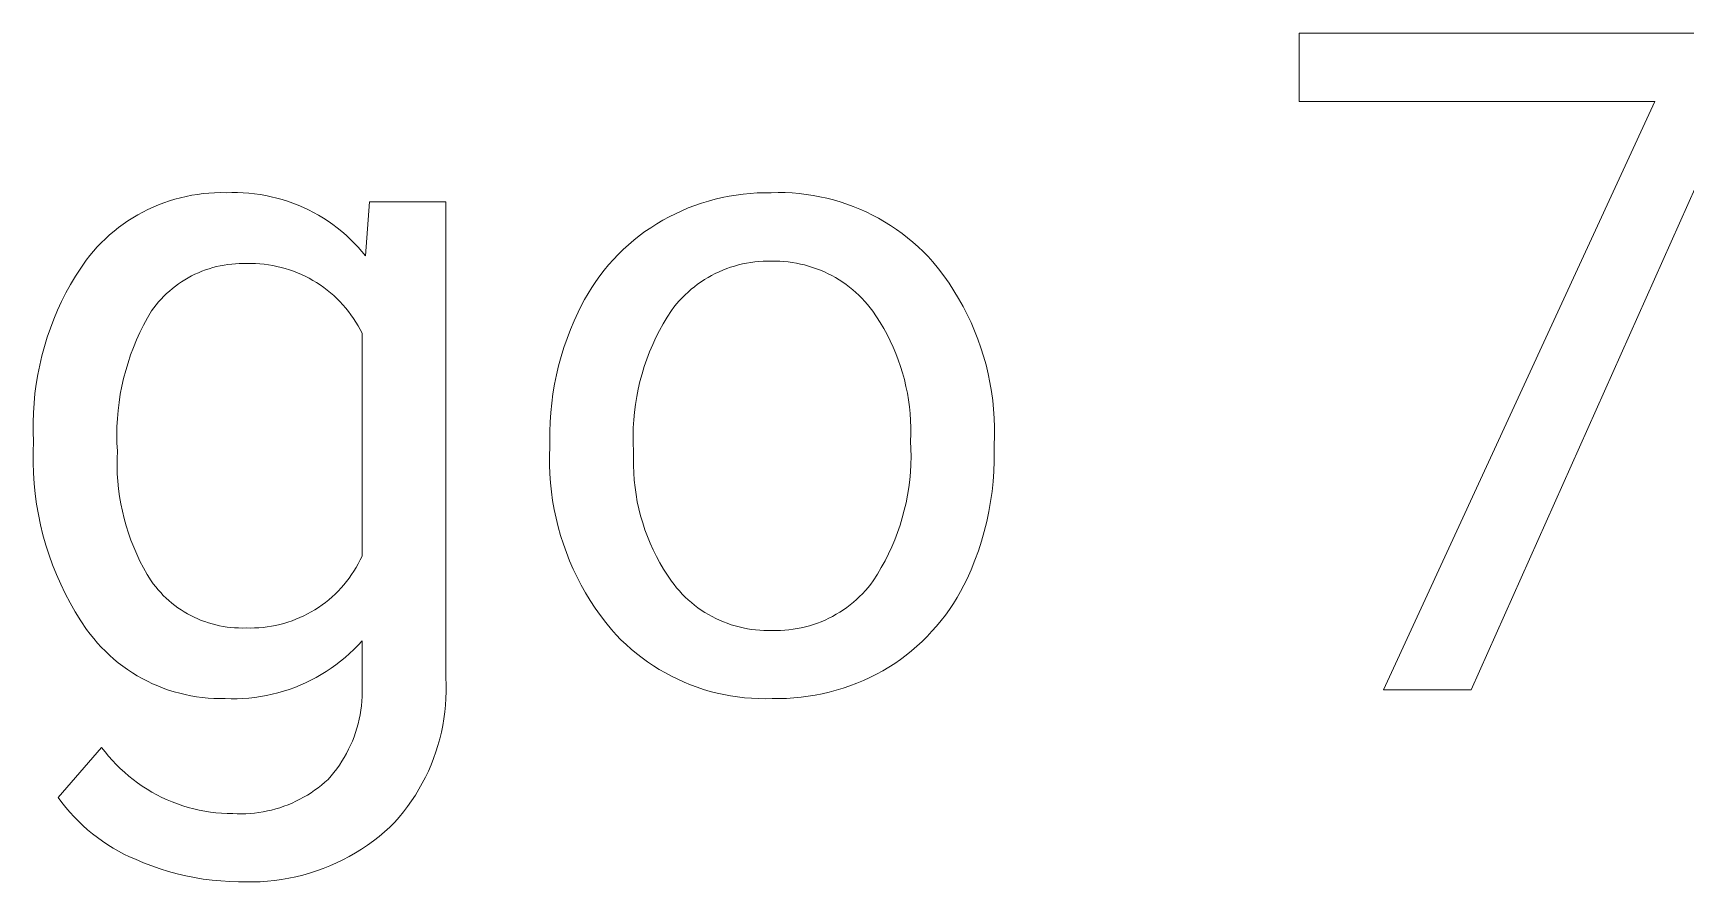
# Model space of a CAD drawing. Header units: millimetres. Extents: x -665 to 1920, y -373 to 1434.
# Drawn here: x 1232.4 to 1294, y -175.8 to -144.1 of the extents above; entities that cross this region are included whole.
import ezdxf

# ---------------------------------------------------------------- set-up
doc = ezdxf.new("R2010")
doc.units = ezdxf.units.MM
doc.header["$MEASUREMENT"] = 0
doc.layers.add('Domyślny', color=7, linetype='Continuous', true_color=0x000000)

msp = doc.modelspace()

# ---------------------------------------------------------------- linework, layer by layer
at = {"layer": 'Domyślny', "color": 18, "lineweight": 15, "true_color": 0x000000}
for p, q in [((1279.563, -146.677), (1279.563, -144.12)), ((1279.563, -144.12), (1296.113, -144.12)), ((1296.113, -145.868), (1285.97, -168.609)), ((1292.815, -146.677), (1279.563, -146.677)), ((1282.706, -168.609), (1292.815, -146.677)), ((1237.663, -150.316), (1237.871, -150.261)), ((1237.871, -150.261), (1238.08, -150.212)), ((1238.08, -150.212), (1238.291, -150.171)), ((1238.291, -150.171), (1238.503, -150.136)), ((1238.503, -150.136), (1238.716, -150.109)), ((1238.716, -150.109), (1238.93, -150.089)), ((1238.93, -150.089), (1239.144, -150.077)), ((1239.144, -150.077), (1239.359, -150.072)), ((1239.359, -150.072), (1239.574, -150.074)), ((1239.574, -150.074), (1239.785, -150.067)), ((1239.785, -150.067), (1239.997, -150.068)), ((1239.997, -150.068), (1240.208, -150.076)), ((1240.208, -150.076), (1240.418, -150.091)), ((1240.418, -150.091), (1240.629, -150.113)), ((1240.629, -150.113), (1240.838, -150.142)), ((1240.838, -150.142), (1241.046, -150.179)), ((1241.046, -150.179), (1241.253, -150.222)), ((1241.253, -150.222), (1241.458, -150.272)), ((1241.458, -150.272), (1241.662, -150.329)), ((1257.799, -150.316), (1258.056, -150.255)), ((1258.056, -150.255), (1258.315, -150.203)), ((1258.315, -150.203), (1258.575, -150.16)), ((1258.575, -150.16), (1258.837, -150.125)), ((1258.837, -150.125), (1259.099, -150.099)), ((1259.099, -150.099), (1259.363, -150.082)), ((1259.363, -150.082), (1259.626, -150.073)), ((1259.626, -150.073), (1259.89, -150.074)), ((1259.89, -150.074), (1260.15, -150.068)), ((1260.15, -150.068), (1260.41, -150.072)), ((1260.41, -150.072), (1260.67, -150.084)), ((1260.67, -150.084), (1260.93, -150.106)), ((1260.93, -150.106), (1261.188, -150.136)), ((1261.188, -150.136), (1261.445, -150.175)), ((1261.445, -150.175), (1261.701, -150.222)), ((1261.701, -150.222), (1261.955, -150.278)), ((1261.955, -150.278), (1262.207, -150.343)), ((1236.095, -151.007), (1236.28, -150.898)), ((1236.28, -150.898), (1236.468, -150.795)), ((1236.468, -150.795), (1236.66, -150.699)), ((1236.66, -150.699), (1236.855, -150.609)), ((1236.855, -150.609), (1237.054, -150.525)), ((1237.054, -150.525), (1237.254, -150.449)), ((1237.254, -150.449), (1237.458, -150.379)), ((1237.458, -150.379), (1237.663, -150.316)), ((1241.662, -150.329), (1241.863, -150.393)), ((1241.863, -150.393), (1242.062, -150.464)), ((1242.062, -150.464), (1242.259, -150.541)), ((1242.259, -150.541), (1242.453, -150.625)), ((1242.453, -150.625), (1242.644, -150.715)), ((1242.644, -150.715), (1242.832, -150.812)), ((1242.832, -150.812), (1243.016, -150.915)), ((1243.016, -150.915), (1243.197, -151.024)), ((1244.766, -152.424), (1244.921, -150.409)), ((1244.921, -150.409), (1247.763, -150.409)), ((1247.763, -150.409), (1247.763, -168.165)), ((1256.078, -150.976), (1256.314, -150.857)), ((1256.314, -150.857), (1256.554, -150.746)), ((1256.554, -150.746), (1256.797, -150.644)), ((1256.797, -150.644), (1257.043, -150.549)), ((1257.043, -150.549), (1257.293, -150.463)), ((1257.293, -150.463), (1257.545, -150.385)), ((1257.545, -150.385), (1257.799, -150.316)), ((1262.207, -150.343), (1262.456, -150.416)), ((1262.456, -150.416), (1262.703, -150.498)), ((1262.703, -150.498), (1262.947, -150.588)), ((1262.947, -150.588), (1263.188, -150.686)), ((1263.188, -150.686), (1263.426, -150.793)), ((1263.426, -150.793), (1263.659, -150.907)), ((1263.659, -150.907), (1263.889, -151.029)), ((1235.231, -151.645), (1235.395, -151.506)), ((1235.395, -151.506), (1235.564, -151.372)), ((1235.564, -151.372), (1235.737, -151.245)), ((1235.737, -151.245), (1235.914, -151.123)), ((1235.914, -151.123), (1236.095, -151.007)), ((1243.197, -151.024), (1243.374, -151.14)), ((1243.374, -151.14), (1243.547, -151.261)), ((1243.547, -151.261), (1243.716, -151.388)), ((1243.716, -151.388), (1243.881, -151.52)), ((1243.881, -151.52), (1244.041, -151.658)), ((1254.971, -151.684), (1255.182, -151.527)), ((1255.182, -151.527), (1255.398, -151.378)), ((1255.398, -151.378), (1255.619, -151.236)), ((1255.619, -151.236), (1255.847, -151.102)), ((1255.847, -151.102), (1256.078, -150.976)), ((1263.889, -151.029), (1264.114, -151.159)), ((1264.114, -151.159), (1264.335, -151.296)), ((1264.335, -151.296), (1264.551, -151.441)), ((1264.551, -151.441), (1264.762, -151.594)), ((1234.626, -152.254), (1234.77, -152.094)), ((1234.77, -152.094), (1234.918, -151.939)), ((1234.918, -151.939), (1235.072, -151.789)), ((1235.072, -151.789), (1235.231, -151.645)), ((1244.041, -151.658), (1244.196, -151.801)), ((1244.196, -151.801), (1244.346, -151.95)), ((1244.346, -151.95), (1244.492, -152.103)), ((1244.492, -152.103), (1244.632, -152.261)), ((1254.372, -152.195), (1254.566, -152.018)), ((1254.566, -152.018), (1254.766, -151.847)), ((1254.766, -151.847), (1254.971, -151.684)), ((1264.762, -151.594), (1264.968, -151.753)), ((1264.968, -151.753), (1265.168, -151.919)), ((1265.168, -151.919), (1265.363, -152.092)), ((1265.363, -152.092), (1265.551, -152.271)), ((1234.153, -152.884), (1234.356, -152.588)), ((1234.356, -152.588), (1234.488, -152.419)), ((1234.488, -152.419), (1234.626, -152.254)), ((1239.637, -152.751), (1239.496, -152.773)), ((1239.779, -152.735), (1239.637, -152.751)), ((1239.921, -152.723), (1239.779, -152.735)), ((1240.064, -152.716), (1239.921, -152.723)), ((1240.206, -152.714), (1240.064, -152.716)), ((1240.349, -152.717), (1240.206, -152.714)), ((1240.51, -152.715), (1240.349, -152.717)), ((1240.67, -152.719), (1240.51, -152.715)), ((1240.831, -152.729), (1240.67, -152.719)), ((1240.99, -152.744), (1240.831, -152.729)), ((1241.15, -152.764), (1240.99, -152.744)), ((1241.308, -152.79), (1241.15, -152.764)), ((1244.632, -152.261), (1244.766, -152.424)), ((1253.66, -152.967), (1253.828, -152.765)), ((1253.828, -152.765), (1254.003, -152.569)), ((1254.003, -152.569), (1254.184, -152.379)), ((1254.184, -152.379), (1254.372, -152.195)), ((1258.669, -152.768), (1258.521, -152.809)), ((1258.819, -152.732), (1258.669, -152.768)), ((1258.97, -152.702), (1258.819, -152.732)), ((1259.122, -152.677), (1258.97, -152.702)), ((1259.275, -152.657), (1259.122, -152.677)), ((1259.428, -152.643), (1259.275, -152.657)), ((1259.582, -152.633), (1259.428, -152.643)), ((1259.736, -152.629), (1259.582, -152.633)), ((1259.89, -152.631), (1259.736, -152.629)), ((1260.047, -152.629), (1259.89, -152.631)), ((1260.203, -152.633), (1260.047, -152.629)), ((1260.359, -152.643), (1260.203, -152.633)), ((1260.515, -152.657), (1260.359, -152.643)), ((1260.67, -152.678), (1260.515, -152.657)), ((1260.825, -152.703), (1260.67, -152.678)), ((1260.978, -152.734), (1260.825, -152.703)), ((1261.131, -152.77), (1260.978, -152.734)), ((1265.551, -152.271), (1265.733, -152.456)), ((1265.733, -152.456), (1265.909, -152.648)), ((1265.909, -152.648), (1266.12, -152.909)), ((1233.777, -153.496), (1233.96, -153.187)), ((1233.96, -153.187), (1234.153, -152.884)), ((1238.034, -153.319), (1237.913, -153.395)), ((1238.157, -153.247), (1238.034, -153.319)), ((1238.282, -153.179), (1238.157, -153.247)), ((1238.41, -153.116), (1238.282, -153.179)), ((1238.54, -153.057), (1238.41, -153.116)), ((1238.672, -153.002), (1238.54, -153.057)), ((1238.806, -152.952), (1238.672, -153.002)), ((1238.941, -152.907), (1238.806, -152.952)), ((1239.078, -152.866), (1238.941, -152.907)), ((1239.216, -152.83), (1239.078, -152.866)), ((1239.356, -152.799), (1239.216, -152.83)), ((1239.496, -152.773), (1239.356, -152.799)), ((1241.466, -152.822), (1241.308, -152.79)), ((1241.622, -152.859), (1241.466, -152.822)), ((1241.777, -152.901), (1241.622, -152.859)), ((1241.93, -152.949), (1241.777, -152.901)), ((1242.082, -153.002), (1241.93, -152.949)), ((1242.232, -153.06), (1242.082, -153.002)), ((1242.379, -153.124), (1242.232, -153.06)), ((1242.524, -153.192), (1242.379, -153.124)), ((1242.667, -153.266), (1242.524, -153.192)), ((1242.807, -153.344), (1242.667, -153.266)), ((1242.945, -153.427), (1242.807, -153.344)), ((1253.346, -153.388), (1253.5, -153.175)), ((1253.5, -153.175), (1253.66, -152.967)), ((1257.4, -153.314), (1257.271, -153.398)), ((1257.532, -153.234), (1257.4, -153.314)), ((1257.667, -153.159), (1257.532, -153.234)), ((1257.804, -153.088), (1257.667, -153.159)), ((1257.943, -153.022), (1257.804, -153.088)), ((1258.085, -152.962), (1257.943, -153.022)), ((1258.228, -152.906), (1258.085, -152.962)), ((1258.374, -152.855), (1258.228, -152.906)), ((1258.521, -152.809), (1258.374, -152.855)), ((1261.281, -152.811), (1261.131, -152.77)), ((1261.431, -152.858), (1261.281, -152.811)), ((1261.579, -152.909), (1261.431, -152.858)), ((1261.724, -152.966), (1261.579, -152.909)), ((1261.868, -153.028), (1261.724, -152.966)), ((1262.01, -153.094), (1261.868, -153.028)), ((1262.149, -153.166), (1262.01, -153.094)), ((1262.286, -153.242), (1262.149, -153.166)), ((1262.42, -153.323), (1262.286, -153.242)), ((1262.551, -153.409), (1262.42, -153.323)), ((1266.12, -152.909), (1266.322, -153.178)), ((1266.322, -153.178), (1266.515, -153.453)), ((1233.443, -154.131), (1233.604, -153.811)), ((1233.604, -153.811), (1233.777, -153.496)), ((1237.251, -153.936), (1237.152, -154.039)), ((1237.353, -153.836), (1237.251, -153.936)), ((1237.459, -153.741), (1237.353, -153.836)), ((1237.568, -153.649), (1237.459, -153.741)), ((1237.68, -153.56), (1237.568, -153.649)), ((1237.795, -153.476), (1237.68, -153.56)), ((1237.913, -153.395), (1237.795, -153.476)), ((1243.079, -153.515), (1242.945, -153.427)), ((1243.21, -153.608), (1243.079, -153.515)), ((1243.338, -153.705), (1243.21, -153.608)), ((1243.463, -153.807), (1243.338, -153.705)), ((1243.584, -153.912), (1243.463, -153.807)), ((1243.701, -154.022), (1243.584, -153.912)), ((1252.93, -154.057), (1253.061, -153.829)), ((1253.061, -153.829), (1253.2, -153.606)), ((1253.2, -153.606), (1253.346, -153.388)), ((1256.566, -153.993), (1256.461, -154.106)), ((1256.675, -153.884), (1256.566, -153.993)), ((1256.787, -153.778), (1256.675, -153.884)), ((1256.903, -153.677), (1256.787, -153.778)), ((1257.023, -153.58), (1256.903, -153.677)), ((1257.145, -153.487), (1257.023, -153.58)), ((1257.271, -153.398), (1257.145, -153.487)), ((1262.679, -153.499), (1262.551, -153.409)), ((1262.804, -153.593), (1262.679, -153.499)), ((1262.925, -153.692), (1262.804, -153.593)), ((1263.043, -153.794), (1262.925, -153.692)), ((1263.157, -153.901), (1263.043, -153.794)), ((1263.268, -154.012), (1263.157, -153.901)), ((1266.515, -153.453), (1266.698, -153.734)), ((1266.698, -153.734), (1266.872, -154.022)), ((1233.152, -154.788), (1233.292, -154.457)), ((1233.292, -154.457), (1233.443, -154.131)), ((1236.793, -154.482), (1236.64, -154.744)), ((1236.877, -154.367), (1236.793, -154.482)), ((1236.965, -154.254), (1236.877, -154.367)), ((1237.056, -154.145), (1236.965, -154.254)), ((1237.152, -154.039), (1237.056, -154.145)), ((1243.814, -154.136), (1243.701, -154.022)), ((1243.923, -154.254), (1243.814, -154.136)), ((1244.028, -154.376), (1243.923, -154.254)), ((1244.129, -154.501), (1244.028, -154.376)), ((1244.225, -154.629), (1244.129, -154.501)), ((1252.543, -154.848), (1252.692, -154.525)), ((1252.692, -154.525), (1252.807, -154.289)), ((1252.807, -154.289), (1252.93, -154.057)), ((1256.17, -154.465), (1256.013, -154.71)), ((1256.263, -154.342), (1256.17, -154.465)), ((1256.36, -154.222), (1256.263, -154.342)), ((1256.461, -154.106), (1256.36, -154.222)), ((1263.375, -154.126), (1263.268, -154.012)), ((1263.478, -154.244), (1263.375, -154.126)), ((1263.576, -154.366), (1263.478, -154.244)), ((1263.67, -154.491), (1263.576, -154.366)), ((1263.815, -154.703), (1263.67, -154.491)), ((1266.872, -154.022), (1267.036, -154.315)), ((1267.036, -154.315), (1267.19, -154.613)), ((1267.19, -154.613), (1267.333, -154.917)), ((1232.906, -155.462), (1233.023, -155.123)), ((1233.023, -155.123), (1233.152, -154.788)), ((1236.496, -155.012), (1236.361, -155.284)), ((1236.64, -154.744), (1236.496, -155.012)), ((1244.317, -154.761), (1244.225, -154.629)), ((1244.404, -154.896), (1244.317, -154.761)), ((1244.487, -155.034), (1244.404, -154.896)), ((1244.564, -155.174), (1244.487, -155.034)), ((1244.637, -155.317), (1244.564, -155.174)), ((1252.278, -155.507), (1252.405, -155.175)), ((1252.405, -155.175), (1252.543, -154.848)), ((1255.723, -155.214), (1255.592, -155.474)), ((1255.864, -154.959), (1255.723, -155.214)), ((1256.013, -154.71), (1255.864, -154.959)), ((1263.953, -154.92), (1263.815, -154.703)), ((1264.084, -155.142), (1263.953, -154.92)), ((1264.207, -155.368), (1264.084, -155.142)), ((1267.333, -154.917), (1267.466, -155.225)), ((1267.466, -155.225), (1267.589, -155.538)), ((1232.706, -156.152), (1232.8, -155.805)), ((1232.8, -155.805), (1232.906, -155.462)), ((1236.119, -155.841), (1236.013, -156.125)), ((1236.235, -155.56), (1236.119, -155.841)), ((1236.361, -155.284), (1236.235, -155.56)), ((1244.637, -163.627), (1244.637, -155.317)), ((1252.057, -156.182), (1252.162, -155.843)), ((1252.162, -155.843), (1252.278, -155.507)), ((1255.469, -155.738), (1255.356, -156.006)), ((1255.592, -155.474), (1255.469, -155.738)), ((1264.323, -155.597), (1264.207, -155.368)), ((1264.431, -155.831), (1264.323, -155.597)), ((1264.531, -156.068), (1264.431, -155.831)), ((1267.589, -155.538), (1267.701, -155.855)), ((1232.624, -156.501), (1232.706, -156.152)), ((1235.916, -156.413), (1235.829, -156.704)), ((1236.013, -156.125), (1235.916, -156.413)), ((1251.964, -156.525), (1252.057, -156.182)), ((1255.252, -156.277), (1255.157, -156.552)), ((1255.356, -156.006), (1255.252, -156.277)), ((1264.623, -156.308), (1264.531, -156.068)), ((1264.707, -156.551), (1264.623, -156.308)), ((1267.701, -155.855), (1267.802, -156.175)), ((1267.802, -156.175), (1267.892, -156.498)), ((1232.494, -157.208), (1232.553, -156.853)), ((1232.553, -156.853), (1232.624, -156.501)), ((1235.752, -156.997), (1235.686, -157.293)), ((1235.829, -156.704), (1235.752, -156.997)), ((1251.811, -157.218), (1251.882, -156.87)), ((1251.882, -156.87), (1251.964, -156.525)), ((1255.072, -156.831), (1254.996, -157.112)), ((1255.157, -156.552), (1255.072, -156.831)), ((1264.783, -156.796), (1264.707, -156.551)), ((1264.851, -157.044), (1264.783, -156.796)), ((1264.91, -157.295), (1264.851, -157.044)), ((1267.892, -156.498), (1267.971, -156.825)), ((1267.971, -156.825), (1268.04, -157.154)), ((1232.412, -157.921), (1232.447, -157.564)), ((1232.447, -157.564), (1232.494, -157.208)), ((1235.629, -157.592), (1235.582, -157.892)), ((1235.686, -157.293), (1235.629, -157.592)), ((1251.705, -157.921), (1251.752, -157.569)), ((1251.752, -157.569), (1251.811, -157.218)), ((1254.874, -157.68), (1254.827, -157.968)), ((1254.93, -157.395), (1254.874, -157.68)), ((1254.996, -157.112), (1254.93, -157.395)), ((1264.962, -157.547), (1264.91, -157.295)), ((1265.004, -157.8), (1264.962, -157.547)), ((1268.04, -157.154), (1268.096, -157.485)), ((1268.096, -157.485), (1268.142, -157.817)), ((1232.378, -158.638), (1232.389, -158.279)), ((1232.389, -158.279), (1232.412, -157.921)), ((1235.546, -158.193), (1235.52, -158.496)), ((1235.582, -157.892), (1235.546, -158.193)), ((1251.645, -158.629), (1251.669, -158.274)), ((1251.669, -158.274), (1251.705, -157.921)), ((1254.791, -158.256), (1254.764, -158.546)), ((1254.827, -157.968), (1254.791, -158.256)), ((1265.039, -158.055), (1265.004, -157.8)), ((1265.064, -158.311), (1265.039, -158.055)), ((1265.082, -158.568), (1265.064, -158.311)), ((1268.142, -157.817), (1268.176, -158.151)), ((1268.176, -158.151), (1268.199, -158.487)), ((1232.379, -158.997), (1232.378, -158.638)), ((1235.504, -158.799), (1235.498, -159.102)), ((1235.52, -158.496), (1235.504, -158.799)), ((1251.633, -158.984), (1251.645, -158.629)), ((1254.748, -158.837), (1254.741, -159.127)), ((1254.764, -158.546), (1254.748, -158.837)), ((1265.091, -158.825), (1265.082, -158.568)), ((1265.091, -159.082), (1265.091, -158.825)), ((1268.199, -158.487), (1268.211, -158.822)), ((1268.211, -158.822), (1268.211, -159.158)), ((1232.378, -159.746), (1232.393, -159.356)), ((1232.393, -159.356), (1232.379, -158.997)), ((1235.498, -159.102), (1235.503, -159.406)), ((1235.503, -159.406), (1235.518, -159.709)), ((1251.633, -159.339), (1251.633, -158.984)), ((1251.633, -159.554), (1251.633, -159.339)), ((1254.741, -159.127), (1254.745, -159.418)), ((1254.745, -159.418), (1254.758, -159.709)), ((1265.083, -159.339), (1265.091, -159.082)), ((1265.096, -159.627), (1265.083, -159.339)), ((1268.211, -159.158), (1268.2, -159.494)), ((1268.2, -159.494), (1268.2, -159.709)), ((1232.377, -160.136), (1232.378, -159.746)), ((1232.389, -160.527), (1232.377, -160.136)), ((1235.508, -159.991), (1235.507, -160.273)), ((1235.518, -159.709), (1235.508, -159.991)), ((1251.622, -159.888), (1251.633, -159.554)), ((1251.624, -160.223), (1251.622, -159.888)), ((1254.758, -159.709), (1254.75, -159.98)), ((1254.75, -159.98), (1254.751, -160.251)), ((1265.093, -160.205), (1265.099, -159.916)), ((1265.099, -159.916), (1265.096, -159.627)), ((1268.199, -160.087), (1268.185, -160.465)), ((1268.2, -159.709), (1268.199, -160.087)), ((1232.415, -160.916), (1232.389, -160.527)), ((1235.507, -160.273), (1235.515, -160.555)), ((1235.515, -160.555), (1235.534, -160.837)), ((1251.636, -160.557), (1251.624, -160.223)), ((1251.66, -160.891), (1251.636, -160.557)), ((1254.751, -160.251), (1254.761, -160.522)), ((1254.761, -160.522), (1254.781, -160.792)), ((1265.05, -160.781), (1265.076, -160.493)), ((1265.076, -160.493), (1265.093, -160.205)), ((1268.185, -160.465), (1268.158, -160.843)), ((1232.455, -161.305), (1232.415, -160.916)), ((1232.508, -161.691), (1232.455, -161.305)), ((1235.534, -160.837), (1235.562, -161.118)), ((1235.562, -161.118), (1235.6, -161.398)), ((1251.695, -161.223), (1251.66, -160.891)), ((1251.741, -161.554), (1251.695, -161.223)), ((1254.781, -160.792), (1254.811, -161.062)), ((1254.811, -161.062), (1254.849, -161.33)), ((1254.849, -161.33), (1254.897, -161.597)), ((1264.913, -161.636), (1264.968, -161.353)), ((1264.968, -161.353), (1265.014, -161.068)), ((1265.014, -161.068), (1265.05, -160.781)), ((1268.117, -161.219), (1268.064, -161.594)), ((1268.158, -160.843), (1268.117, -161.219)), ((1232.574, -162.076), (1232.508, -161.691)), ((1235.6, -161.398), (1235.647, -161.676)), ((1235.647, -161.676), (1235.704, -161.952)), ((1235.704, -161.952), (1235.77, -162.227)), ((1251.799, -161.884), (1251.741, -161.554)), ((1251.868, -162.211), (1251.799, -161.884)), ((1254.897, -161.597), (1254.955, -161.862)), ((1254.955, -161.862), (1255.021, -162.125)), ((1264.773, -162.197), (1264.847, -161.918)), ((1264.847, -161.918), (1264.913, -161.636)), ((1267.998, -161.966), (1267.919, -162.336)), ((1268.064, -161.594), (1267.998, -161.966)), ((1232.654, -162.458), (1232.574, -162.076)), ((1232.747, -162.837), (1232.654, -162.458)), ((1235.77, -162.227), (1235.846, -162.498)), ((1235.846, -162.498), (1235.931, -162.768)), ((1251.947, -162.536), (1251.868, -162.211)), ((1252.038, -162.858), (1251.947, -162.536)), ((1255.021, -162.125), (1255.097, -162.385)), ((1255.097, -162.385), (1255.182, -162.643)), ((1264.595, -162.746), (1264.689, -162.473)), ((1264.689, -162.473), (1264.773, -162.197)), ((1267.919, -162.336), (1267.828, -162.703)), ((1232.853, -163.213), (1232.747, -162.837)), ((1232.972, -163.585), (1232.853, -163.213)), ((1235.931, -162.768), (1236.025, -163.034)), ((1236.025, -163.034), (1236.128, -163.296)), ((1252.14, -163.176), (1252.038, -162.858)), ((1252.252, -163.491), (1252.14, -163.176)), ((1255.182, -162.643), (1255.275, -162.897)), ((1255.275, -162.897), (1255.378, -163.148)), ((1255.378, -163.148), (1255.489, -163.395)), ((1264.38, -163.283), (1264.492, -163.016)), ((1264.492, -163.016), (1264.595, -162.746)), ((1267.724, -163.067), (1267.607, -163.427)), ((1267.828, -162.703), (1267.724, -163.067)), ((1233.104, -163.952), (1232.972, -163.585)), ((1236.128, -163.296), (1236.24, -163.555)), ((1236.24, -163.555), (1236.361, -163.81)), ((1236.361, -163.81), (1236.491, -164.061)), ((1244.496, -163.911), (1244.569, -163.77)), ((1244.569, -163.77), (1244.637, -163.627)), ((1252.375, -163.802), (1252.252, -163.491)), ((1252.508, -164.109), (1252.375, -163.802)), ((1255.489, -163.395), (1255.609, -163.639)), ((1255.609, -163.639), (1255.737, -163.878)), ((1263.99, -164.056), (1264.129, -163.803)), ((1264.129, -163.803), (1264.259, -163.545)), ((1264.259, -163.545), (1264.38, -163.283)), ((1267.478, -163.782), (1267.337, -164.133)), ((1267.607, -163.427), (1267.478, -163.782)), ((1233.249, -164.315), (1233.104, -163.952)), ((1233.406, -164.672), (1233.249, -164.315)), ((1236.491, -164.061), (1236.629, -164.307)), ((1236.629, -164.307), (1236.776, -164.548)), ((1244.061, -164.573), (1244.157, -164.447)), ((1244.157, -164.447), (1244.249, -164.317)), ((1244.249, -164.317), (1244.336, -164.185)), ((1244.336, -164.185), (1244.419, -164.049)), ((1244.419, -164.049), (1244.496, -163.911)), ((1252.652, -164.411), (1252.508, -164.109)), ((1252.806, -164.708), (1252.652, -164.411)), ((1255.737, -163.878), (1255.873, -164.112)), ((1255.873, -164.112), (1256.018, -164.341)), ((1256.018, -164.341), (1256.17, -164.565)), ((1263.688, -164.548), (1263.843, -164.305)), ((1263.843, -164.305), (1263.99, -164.056)), ((1267.337, -164.133), (1267.184, -164.479)), ((1233.576, -165.024), (1233.406, -164.672)), ((1233.758, -165.369), (1233.576, -165.024)), ((1236.776, -164.548), (1236.859, -164.663)), ((1236.859, -164.663), (1236.947, -164.775)), ((1236.947, -164.775), (1237.038, -164.884)), ((1237.038, -164.884), (1237.133, -164.989)), ((1237.133, -164.989), (1237.231, -165.092)), ((1243.518, -165.15), (1243.635, -165.042)), ((1243.635, -165.042), (1243.747, -164.931)), ((1243.747, -164.931), (1243.856, -164.815)), ((1243.856, -164.815), (1243.961, -164.696)), ((1243.961, -164.696), (1244.061, -164.573)), ((1252.97, -165), (1252.806, -164.708)), ((1253.143, -165.285), (1252.97, -165)), ((1256.17, -164.565), (1256.264, -164.689)), ((1256.264, -164.689), (1256.362, -164.81)), ((1256.362, -164.81), (1256.464, -164.927)), ((1256.464, -164.927), (1256.57, -165.041)), ((1256.57, -165.041), (1256.679, -165.151)), ((1263.179, -165.138), (1263.289, -165.027)), ((1263.289, -165.027), (1263.395, -164.913)), ((1263.395, -164.913), (1263.497, -164.795)), ((1263.497, -164.795), (1263.594, -164.673)), ((1263.594, -164.673), (1263.688, -164.548)), ((1266.946, -164.946), (1266.815, -165.173)), ((1267.069, -164.715), (1266.946, -164.946)), ((1267.184, -164.479), (1267.069, -164.715)), ((1233.951, -165.708), (1233.758, -165.369)), ((1237.231, -165.092), (1237.333, -165.191)), ((1237.333, -165.191), (1237.439, -165.286)), ((1237.439, -165.286), (1237.547, -165.378)), ((1237.547, -165.378), (1237.659, -165.466)), ((1237.659, -165.466), (1237.773, -165.549)), ((1237.773, -165.549), (1237.891, -165.629)), ((1237.891, -165.629), (1238.011, -165.705)), ((1238.011, -165.705), (1238.133, -165.777)), ((1242.608, -165.781), (1242.747, -165.705)), ((1242.747, -165.705), (1242.883, -165.624)), ((1242.883, -165.624), (1243.017, -165.538)), ((1243.017, -165.538), (1243.147, -165.448)), ((1243.147, -165.448), (1243.274, -165.353)), ((1243.274, -165.353), (1243.398, -165.253)), ((1243.398, -165.253), (1243.518, -165.15)), ((1253.327, -165.565), (1253.143, -165.285)), ((1253.519, -165.839), (1253.327, -165.565)), ((1256.679, -165.151), (1256.793, -165.257)), ((1256.793, -165.257), (1256.91, -165.359)), ((1256.91, -165.359), (1257.031, -165.456)), ((1257.031, -165.456), (1257.155, -165.55)), ((1257.155, -165.55), (1257.282, -165.639)), ((1257.282, -165.639), (1257.412, -165.724)), ((1262.445, -165.715), (1262.575, -165.63)), ((1262.575, -165.63), (1262.703, -165.54)), ((1262.703, -165.54), (1262.827, -165.445)), ((1262.827, -165.445), (1262.948, -165.347)), ((1262.948, -165.347), (1263.065, -165.244)), ((1263.065, -165.244), (1263.179, -165.138)), ((1266.531, -165.613), (1266.378, -165.826)), ((1266.677, -165.395), (1266.531, -165.613)), ((1266.815, -165.173), (1266.677, -165.395)), ((1234.156, -166.04), (1233.951, -165.708)), ((1234.373, -166.365), (1234.156, -166.04)), ((1238.133, -165.777), (1238.258, -165.845)), ((1238.258, -165.845), (1238.385, -165.908)), ((1238.385, -165.908), (1238.515, -165.966)), ((1238.515, -165.966), (1238.646, -166.021)), ((1238.646, -166.021), (1238.779, -166.07)), ((1238.779, -166.07), (1238.914, -166.116)), ((1238.914, -166.116), (1239.05, -166.156)), ((1239.05, -166.156), (1239.187, -166.192)), ((1239.187, -166.192), (1239.326, -166.223)), ((1239.326, -166.223), (1239.466, -166.249)), ((1239.466, -166.249), (1239.606, -166.271)), ((1239.606, -166.271), (1239.747, -166.287)), ((1239.747, -166.287), (1239.889, -166.299)), ((1239.889, -166.299), (1240.031, -166.306)), ((1240.031, -166.306), (1240.173, -166.308)), ((1240.173, -166.308), (1240.315, -166.305)), ((1240.315, -166.305), (1240.473, -166.308)), ((1240.473, -166.308), (1240.632, -166.305)), ((1240.632, -166.305), (1240.79, -166.297)), ((1240.79, -166.297), (1240.948, -166.284)), ((1240.948, -166.284), (1241.106, -166.265)), ((1241.106, -166.265), (1241.262, -166.24)), ((1241.262, -166.24), (1241.418, -166.21)), ((1241.418, -166.21), (1241.573, -166.175)), ((1241.573, -166.175), (1241.726, -166.135)), ((1241.726, -166.135), (1241.878, -166.089)), ((1241.878, -166.089), (1242.028, -166.037)), ((1242.028, -166.037), (1242.176, -165.981)), ((1242.176, -165.981), (1242.323, -165.919)), ((1242.323, -165.919), (1242.467, -165.853)), ((1242.467, -165.853), (1242.608, -165.781)), ((1253.721, -166.105), (1253.519, -165.839)), ((1253.932, -166.365), (1253.721, -166.105)), ((1257.412, -165.724), (1257.545, -165.804)), ((1257.545, -165.804), (1257.681, -165.879)), ((1257.681, -165.879), (1257.819, -165.95)), ((1257.819, -165.95), (1257.96, -166.015)), ((1257.96, -166.015), (1258.103, -166.076)), ((1258.103, -166.076), (1258.248, -166.132)), ((1258.248, -166.132), (1258.395, -166.183)), ((1258.395, -166.183), (1258.543, -166.228)), ((1258.543, -166.228), (1258.693, -166.268)), ((1258.693, -166.268), (1258.845, -166.304)), ((1258.845, -166.304), (1258.997, -166.333)), ((1260.856, -166.331), (1261.009, -166.301)), ((1261.009, -166.301), (1261.161, -166.265)), ((1261.161, -166.265), (1261.311, -166.224)), ((1261.311, -166.224), (1261.46, -166.178)), ((1261.46, -166.178), (1261.607, -166.127)), ((1261.607, -166.127), (1261.753, -166.071)), ((1261.753, -166.071), (1261.896, -166.009)), ((1261.896, -166.009), (1262.037, -165.943)), ((1262.037, -165.943), (1262.176, -165.872)), ((1262.176, -165.872), (1262.312, -165.796)), ((1262.312, -165.796), (1262.445, -165.715)), ((1266.051, -166.235), (1265.878, -166.431)), ((1266.218, -166.033), (1266.051, -166.235)), ((1266.378, -165.826), (1266.218, -166.033)), ((1234.501, -166.537), (1234.373, -166.365)), ((1234.636, -166.704), (1234.501, -166.537)), ((1234.775, -166.867), (1234.636, -166.704)), ((1234.921, -167.025), (1234.775, -166.867)), ((1244.637, -166.787), (1244.488, -166.949)), ((1244.637, -168.354), (1244.637, -166.787)), ((1254.106, -166.557), (1253.932, -166.365)), ((1254.288, -166.742), (1254.106, -166.557)), ((1254.475, -166.921), (1254.288, -166.742)), ((1254.668, -167.094), (1254.475, -166.921)), ((1258.997, -166.333), (1259.15, -166.358)), ((1259.15, -166.358), (1259.304, -166.377)), ((1259.304, -166.377), (1259.459, -166.391)), ((1259.459, -166.391), (1259.614, -166.399)), ((1259.614, -166.399), (1259.769, -166.402)), ((1259.769, -166.402), (1259.925, -166.4)), ((1259.925, -166.4), (1260.081, -166.402)), ((1260.081, -166.402), (1260.236, -166.398)), ((1260.236, -166.398), (1260.392, -166.39)), ((1260.392, -166.39), (1260.547, -166.376)), ((1260.547, -166.376), (1260.702, -166.356)), ((1260.702, -166.356), (1260.856, -166.331)), ((1265.511, -166.805), (1265.319, -166.983)), ((1265.698, -166.621), (1265.511, -166.805)), ((1265.878, -166.431), (1265.698, -166.621)), ((1235.071, -167.177), (1234.921, -167.025)), ((1235.227, -167.324), (1235.071, -167.177)), ((1235.388, -167.466), (1235.227, -167.324)), ((1235.554, -167.602), (1235.388, -167.466)), ((1243.84, -167.543), (1243.666, -167.678)), ((1244.01, -167.403), (1243.84, -167.543)), ((1244.174, -167.257), (1244.01, -167.403)), ((1244.334, -167.106), (1244.174, -167.257)), ((1244.488, -166.949), (1244.334, -167.106)), ((1254.868, -167.26), (1254.668, -167.094)), ((1255.072, -167.419), (1254.868, -167.26)), ((1255.282, -167.571), (1255.072, -167.419)), ((1264.707, -167.476), (1264.493, -167.626)), ((1264.917, -167.318), (1264.707, -167.476)), ((1265.121, -167.154), (1264.917, -167.318)), ((1265.319, -166.983), (1265.121, -167.154)), ((1235.725, -167.732), (1235.554, -167.602)), ((1235.899, -167.856), (1235.725, -167.732)), ((1236.078, -167.975), (1235.899, -167.856)), ((1236.261, -168.087), (1236.078, -167.975)), ((1236.448, -168.192), (1236.261, -168.087)), ((1242.926, -168.153), (1242.731, -168.256)), ((1243.117, -168.044), (1242.926, -168.153)), ((1243.304, -167.928), (1243.117, -168.044)), ((1243.487, -167.806), (1243.304, -167.928)), ((1243.666, -167.678), (1243.487, -167.806)), ((1247.763, -168.165), (1247.773, -168.42)), ((1255.497, -167.715), (1255.282, -167.571)), ((1255.717, -167.853), (1255.497, -167.715)), ((1255.941, -167.983), (1255.717, -167.853)), ((1256.17, -168.105), (1255.941, -167.983)), ((1256.403, -168.219), (1256.17, -168.105)), ((1263.565, -168.152), (1263.321, -168.264)), ((1263.805, -168.032), (1263.565, -168.152)), ((1264.041, -167.904), (1263.805, -168.032)), ((1264.273, -167.769), (1264.041, -167.904)), ((1264.493, -167.626), (1264.273, -167.769)), ((1236.638, -168.291), (1236.448, -168.192)), ((1236.832, -168.383), (1236.638, -168.291)), ((1237.028, -168.469), (1236.832, -168.383)), ((1237.228, -168.548), (1237.028, -168.469)), ((1237.43, -168.619), (1237.228, -168.548)), ((1237.634, -168.684), (1237.43, -168.619)), ((1237.841, -168.742), (1237.634, -168.684)), ((1238.049, -168.792), (1237.841, -168.742)), ((1241.287, -168.78), (1241.072, -168.826)), ((1241.5, -168.726), (1241.287, -168.78)), ((1241.712, -168.666), (1241.5, -168.726)), ((1241.921, -168.598), (1241.712, -168.666)), ((1242.128, -168.523), (1241.921, -168.598)), ((1242.332, -168.441), (1242.128, -168.523)), ((1242.533, -168.352), (1242.332, -168.441)), ((1242.731, -168.256), (1242.533, -168.352)), ((1244.645, -168.524), (1244.637, -168.354)), ((1244.642, -168.865), (1244.646, -168.695)), ((1244.646, -168.695), (1244.645, -168.524)), ((1247.773, -168.675), (1247.766, -168.93)), ((1247.773, -168.42), (1247.773, -168.675)), ((1256.639, -168.326), (1256.403, -168.219)), ((1256.879, -168.424), (1256.639, -168.326)), ((1257.122, -168.514), (1256.879, -168.424)), ((1257.368, -168.596), (1257.122, -168.514)), ((1257.617, -168.669), (1257.368, -168.596)), ((1257.868, -168.734), (1257.617, -168.669)), ((1258.121, -168.79), (1257.868, -168.734)), ((1261.791, -168.759), (1261.528, -168.811)), ((1262.052, -168.698), (1261.791, -168.759)), ((1262.312, -168.628), (1262.052, -168.698)), ((1262.568, -168.55), (1262.312, -168.628)), ((1262.822, -168.463), (1262.568, -168.55)), ((1263.073, -168.367), (1262.822, -168.463)), ((1263.321, -168.264), (1263.073, -168.367)), ((1285.97, -168.609), (1282.706, -168.609)), ((1238.259, -168.835), (1238.049, -168.792)), ((1238.471, -168.871), (1238.259, -168.835)), ((1238.683, -168.9), (1238.471, -168.871)), ((1238.897, -168.921), (1238.683, -168.9)), ((1239.111, -168.934), (1238.897, -168.921)), ((1239.325, -168.941), (1239.111, -168.934)), ((1239.54, -168.94), (1239.325, -168.941)), ((1239.76, -168.946), (1239.54, -168.94)), ((1239.98, -168.945), (1239.76, -168.946)), ((1240.199, -168.936), (1239.98, -168.945)), ((1240.419, -168.92), (1240.199, -168.936)), ((1240.638, -168.896), (1240.419, -168.92)), ((1240.855, -168.865), (1240.638, -168.896)), ((1241.072, -168.826), (1240.855, -168.865)), ((1244.565, -169.542), (1244.593, -169.374)), ((1244.593, -169.374), (1244.615, -169.205)), ((1244.615, -169.205), (1244.632, -169.035)), ((1244.632, -169.035), (1244.642, -168.865)), ((1247.749, -169.184), (1247.723, -169.438)), ((1247.766, -168.93), (1247.749, -169.184)), ((1258.375, -168.838), (1258.121, -168.79)), ((1258.632, -168.877), (1258.375, -168.838)), ((1258.889, -168.907), (1258.632, -168.877)), ((1259.147, -168.928), (1258.889, -168.907)), ((1259.406, -168.941), (1259.147, -168.928)), ((1259.666, -168.945), (1259.406, -168.941)), ((1259.925, -168.94), (1259.666, -168.945)), ((1260.193, -168.941), (1259.925, -168.94)), ((1260.462, -168.933), (1260.193, -168.941)), ((1260.729, -168.916), (1260.462, -168.933)), ((1260.997, -168.89), (1260.729, -168.916)), ((1261.263, -168.855), (1260.997, -168.89)), ((1261.528, -168.811), (1261.263, -168.855)), ((1244.447, -170.039), (1244.492, -169.875)), ((1244.492, -169.875), (1244.532, -169.709)), ((1244.532, -169.709), (1244.565, -169.542)), ((1247.647, -169.942), (1247.595, -170.192)), ((1247.689, -169.69), (1247.647, -169.942)), ((1247.723, -169.438), (1247.689, -169.69)), ((1244.21, -170.677), (1244.278, -170.521)), ((1244.278, -170.521), (1244.34, -170.362)), ((1244.34, -170.362), (1244.396, -170.201)), ((1244.396, -170.201), (1244.447, -170.039)), ((1247.535, -170.439), (1247.467, -170.685)), ((1247.595, -170.192), (1247.535, -170.439)), ((1233.314, -172.625), (1234.933, -170.757)), ((1234.933, -170.757), (1235.06, -170.924)), ((1235.06, -170.924), (1235.194, -171.087)), ((1235.194, -171.087), (1235.333, -171.245)), ((1235.333, -171.245), (1235.477, -171.398)), ((1243.887, -171.277), (1243.975, -171.131)), ((1243.975, -171.131), (1244.059, -170.982)), ((1244.059, -170.982), (1244.137, -170.831)), ((1244.137, -170.831), (1244.21, -170.677)), ((1247.305, -171.169), (1247.211, -171.406)), ((1247.39, -170.928), (1247.305, -171.169)), ((1247.467, -170.685), (1247.39, -170.928)), ((1235.477, -171.398), (1235.627, -171.547)), ((1235.627, -171.547), (1235.782, -171.689)), ((1235.782, -171.689), (1235.941, -171.827)), ((1235.941, -171.827), (1236.105, -171.959)), ((1243.371, -171.954), (1243.484, -171.825)), ((1243.484, -171.825), (1243.592, -171.694)), ((1243.592, -171.694), (1243.695, -171.558)), ((1243.695, -171.558), (1243.793, -171.419)), ((1243.793, -171.419), (1243.887, -171.277)), ((1247.11, -171.64), (1247, -171.87)), ((1247.211, -171.406), (1247.11, -171.64)), ((1236.105, -171.959), (1236.274, -172.085)), ((1236.274, -172.085), (1236.447, -172.205)), ((1236.447, -172.205), (1236.624, -172.319)), ((1236.624, -172.319), (1236.805, -172.427)), ((1236.805, -172.427), (1236.99, -172.528)), ((1242.601, -172.537), (1242.737, -172.451)), ((1242.737, -172.451), (1242.87, -172.36)), ((1242.87, -172.36), (1243.001, -172.265)), ((1243.001, -172.265), (1243.128, -172.165)), ((1243.128, -172.165), (1243.251, -172.061)), ((1243.251, -172.061), (1243.371, -171.954)), ((1246.758, -172.319), (1246.625, -172.537)), ((1246.883, -172.097), (1246.758, -172.319)), ((1247, -171.87), (1246.883, -172.097)), ((1233.452, -172.813), (1233.314, -172.625)), ((1233.597, -172.997), (1233.452, -172.813)), ((1233.748, -173.175), (1233.597, -172.997)), ((1236.99, -172.528), (1237.178, -172.623)), ((1237.178, -172.623), (1237.369, -172.711)), ((1237.369, -172.711), (1237.563, -172.793)), ((1237.563, -172.793), (1237.76, -172.868)), ((1237.76, -172.868), (1237.959, -172.936)), ((1237.959, -172.936), (1238.16, -172.997)), ((1238.16, -172.997), (1238.364, -173.051)), ((1238.364, -173.051), (1238.569, -173.098)), ((1241.108, -173.131), (1241.265, -173.095)), ((1241.265, -173.095), (1241.421, -173.053)), ((1241.421, -173.053), (1241.575, -173.007)), ((1241.575, -173.007), (1241.728, -172.955)), ((1241.728, -172.955), (1241.879, -172.897)), ((1241.879, -172.897), (1242.028, -172.835)), ((1242.028, -172.835), (1242.175, -172.768)), ((1242.175, -172.768), (1242.319, -172.696)), ((1242.319, -172.696), (1242.461, -172.619)), ((1242.461, -172.619), (1242.601, -172.537)), ((1246.337, -172.958), (1246.183, -173.161)), ((1246.485, -172.75), (1246.337, -172.958)), ((1246.625, -172.537), (1246.485, -172.75)), ((1233.905, -173.348), (1233.748, -173.175)), ((1234.068, -173.515), (1233.905, -173.348)), ((1234.236, -173.676), (1234.068, -173.515)), ((1234.411, -173.832), (1234.236, -173.676)), ((1238.569, -173.098), (1238.776, -173.138)), ((1238.776, -173.138), (1238.984, -173.17)), ((1238.984, -173.17), (1239.193, -173.196)), ((1239.193, -173.196), (1239.403, -173.214)), ((1239.403, -173.214), (1239.613, -173.224)), ((1239.613, -173.224), (1239.824, -173.228)), ((1239.824, -173.228), (1239.985, -173.235)), ((1239.985, -173.235), (1240.146, -173.236)), ((1240.146, -173.236), (1240.308, -173.232)), ((1240.308, -173.232), (1240.469, -173.223)), ((1240.469, -173.223), (1240.63, -173.208)), ((1240.63, -173.208), (1240.79, -173.188)), ((1240.79, -173.188), (1240.949, -173.162)), ((1240.949, -173.162), (1241.108, -173.131)), ((1245.854, -173.55), (1245.679, -173.736)), ((1246.022, -173.358), (1245.854, -173.55)), ((1246.183, -173.161), (1246.022, -173.358)), ((1234.59, -173.981), (1234.411, -173.832)), ((1234.775, -174.124), (1234.59, -173.981)), ((1234.964, -174.26), (1234.775, -174.124)), ((1235.158, -174.39), (1234.964, -174.26)), ((1245.061, -174.248), (1244.844, -174.404)), ((1245.273, -174.084), (1245.061, -174.248)), ((1245.479, -173.914), (1245.273, -174.084)), ((1245.679, -173.736), (1245.479, -173.914)), ((1235.357, -174.513), (1235.158, -174.39)), ((1235.559, -174.629), (1235.357, -174.513)), ((1235.766, -174.737), (1235.559, -174.629)), ((1235.976, -174.839), (1235.766, -174.737)), ((1236.19, -174.933), (1235.976, -174.839)), ((1236.494, -175.063), (1236.19, -174.933)), ((1244.161, -174.826), (1243.924, -174.951)), ((1244.393, -174.693), (1244.161, -174.826)), ((1244.621, -174.553), (1244.393, -174.693)), ((1244.844, -174.404), (1244.621, -174.553)), ((1236.802, -175.182), (1236.494, -175.063)), ((1237.114, -175.291), (1236.802, -175.182)), ((1237.43, -175.389), (1237.114, -175.291)), ((1237.749, -175.476), (1237.43, -175.389)), ((1238.071, -175.551), (1237.749, -175.476)), ((1238.395, -175.616), (1238.071, -175.551)), ((1242.425, -175.52), (1242.166, -175.584)), ((1242.683, -175.447), (1242.425, -175.52)), ((1242.938, -175.365), (1242.683, -175.447)), ((1243.189, -175.274), (1242.938, -175.365)), ((1243.438, -175.175), (1243.189, -175.274)), ((1243.683, -175.067), (1243.438, -175.175)), ((1243.924, -174.951), (1243.683, -175.067)), ((1238.721, -175.669), (1238.395, -175.616)), ((1239.049, -175.711), (1238.721, -175.669)), ((1239.378, -175.741), (1239.049, -175.711)), ((1239.709, -175.76), (1239.378, -175.741)), ((1240.039, -175.768), (1239.709, -175.76)), ((1240.306, -175.777), (1240.039, -175.768)), ((1240.574, -175.777), (1240.306, -175.777)), ((1240.842, -175.768), (1240.574, -175.777)), ((1241.109, -175.75), (1240.842, -175.768)), ((1241.375, -175.722), (1241.109, -175.75)), ((1241.64, -175.685), (1241.375, -175.722)), ((1241.904, -175.639), (1241.64, -175.685)), ((1242.166, -175.584), (1241.904, -175.639))]:
    msp.add_line(p, q, dxfattribs=at)

doc.saveas('drawing.dxf')
